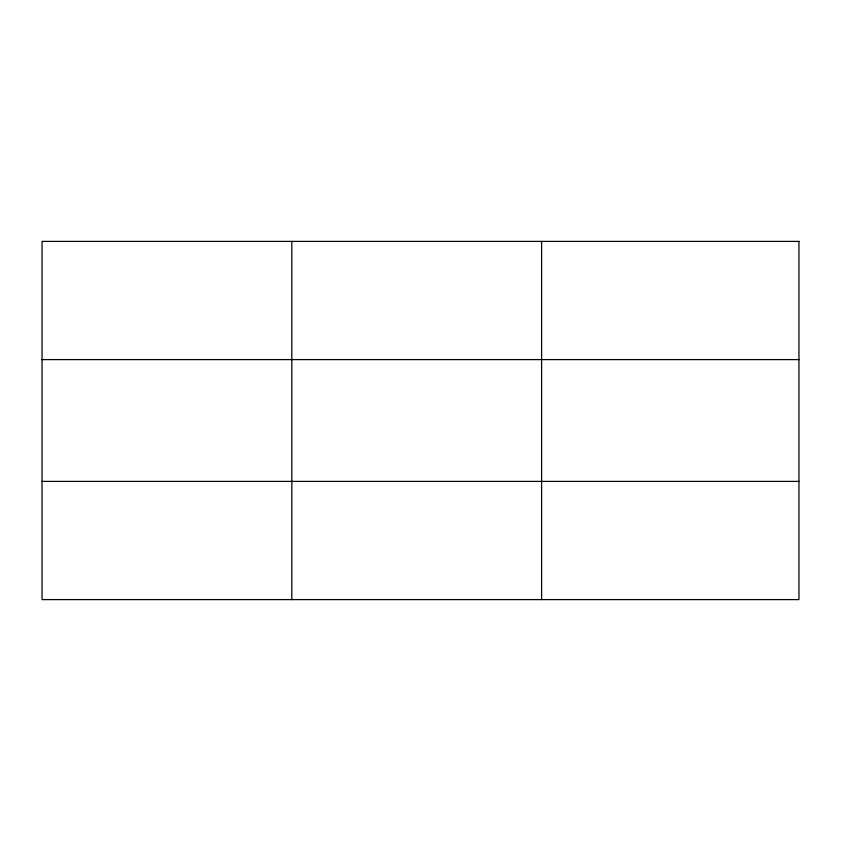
<?xml version="1.0" encoding="UTF-8"?>
<svg xmlns="http://www.w3.org/2000/svg" width="841" height="841" viewBox="0 0 841 841"><rect width="100%" height="100%" fill="white"/><g stroke="black" fill="none" stroke-linecap="round" stroke-linejoin="round"><path stroke-width="1.26" d="M291.827 599.601L291.827 241.399M541.604 599.601L541.604 241.399M42.05 359.601L798.95 359.601M42.05 481.399L798.95 481.399M798.95 241.399L42.05 241.399L42.05 599.601L798.95 599.601L798.95 241.399"/></g></svg>
